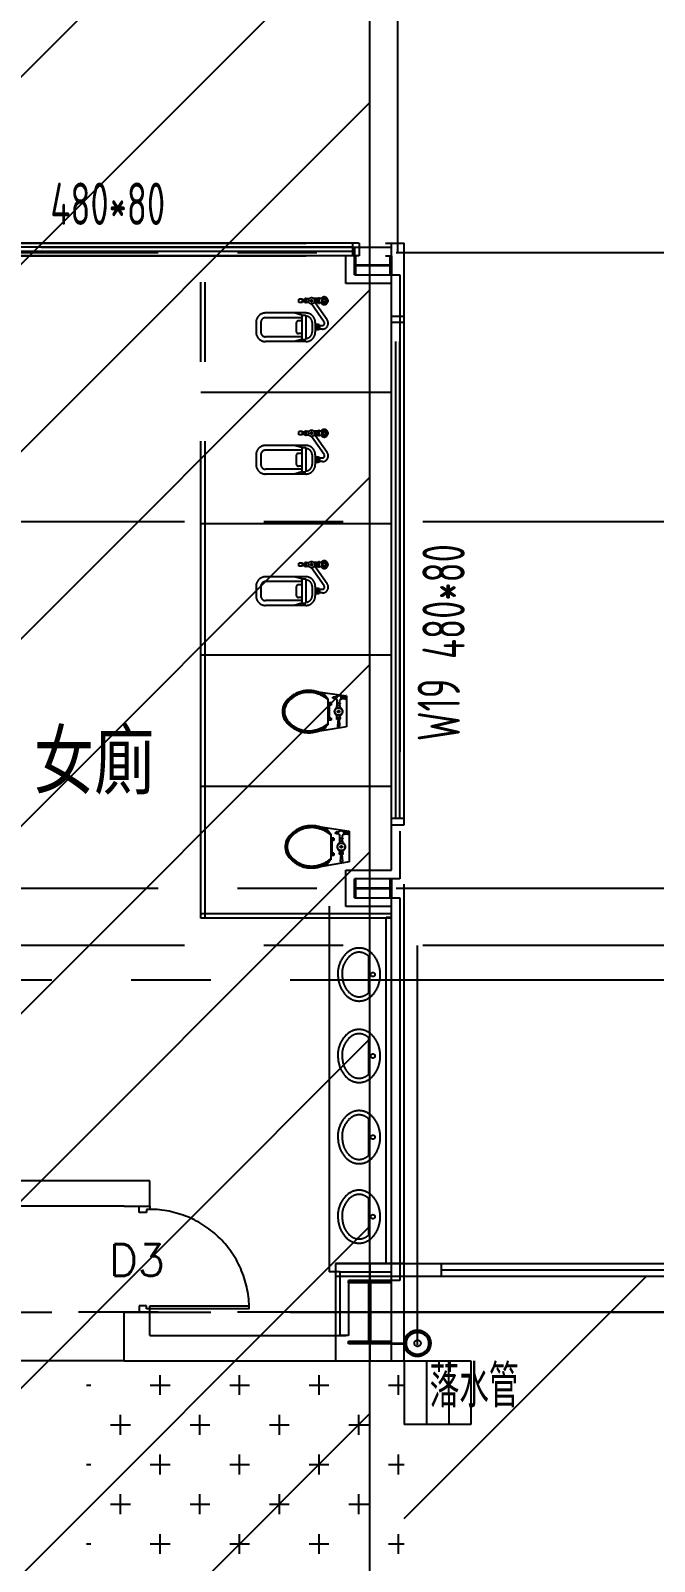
# Model space of a CAD drawing. Extents: x -40736 to 367926, y -65544 to 37405.
# Drawn here: x 346071 to 346660, y -51579 to -50134 of the extents above; entities that cross this region are included whole.
import ezdxf

# ---------------------------------------------------------------- set-up
doc = ezdxf.new("R2010")
doc.units = 0
doc.header["$LTSCALE"] = 600
doc.header["$MEASUREMENT"] = 0
doc.linetypes.add('CENTER2', pattern=[1.125, 0.75, -0.125, 0.125, -0.125])
doc.layers.get('0').update_dxf_attribs({"linetype": 'CONTINUOUS'})
doc.layers.add('底圖', color=253, linetype='CONTINUOUS')
doc.styles.add('AEH', font='SIMPLEX.SHX', dxfattribs={"bigfont": 'AE.SHX'})
doc.styles.add('CHINESET', font='ISOCP.SHX', dxfattribs={"width": 0.7, "bigfont": 'CHINESET.SHX'})

msp = doc.modelspace()

# ---------------------------------------------------------------- hatches: boundary and pattern name
at = {"layer": '底圖'}
h = msp.add_hatch(dxfattribs=at)
h.set_pattern_fill('ANSI31', color=253, scale=1000, style=0)
h.set_pattern_definition([(45, (309308.72, -68899.45), (-88.38835, 88.38835), [])])
h.paths.add_polyline_path([(337466.29017, -53718.31705), (346391.28917, -53718.31705), (346391.28917, -49643.31765), (337466.29017, -49643.31765)])

# ---------------------------------------------------------------- linework, layer by layer
at = {"layer": '底圖', "linetype": 'CENTER2'}
for p, q in [((346417.77426, -50343.33166), (346417.77426, -50048.98847)), ((345881.28957, -50334.33166), (346423.78957, -50334.33166)), ((346381.28957, -50334.33515), (345901.28957, -50334.33174)), ((346375.28948, -50346.33348), (346375.28957, -50334.33511)), ((346381.28957, -50334.33515), (346381.28948, -50346.33352)), ((346411.78957, -51389.33166), (346411.78957, -50334.33166)), ((346423.78957, -51389.33166), (346423.78957, -50334.33166)), ((344391.28957, -50343.33166), (347391.28957, -50343.33166)), ((344391.28957, -50343.33166), (347391.28957, -50343.33166)), ((345405.78957, -50338.33166), (346376.78957, -50338.33166)), ((346368.7378, -50346.33166), (345413.78957, -50346.33166)), ((345881.28957, -50346.33166), (346411.78957, -50346.33166)), ((346381.28948, -50346.33352), (345901.28948, -50346.3301)), ((346375.28951, -50342.33402), (345907.28951, -50342.33069)), ((346375.28954, -50338.33456), (345907.28954, -50338.33123)), ((346231.78957, -50338.33166), (346411.78957, -50338.33166)), ((346231.78957, -50971.35206), (346231.78957, -50343.33166)), ((346235.78957, -50971.35206), (346235.78957, -50343.33166)), ((346368.7378, -50372.36706), (346368.7378, -50346.33166)), ((346376.78957, -50338.33166), (346376.78957, -50364.36706)), ((346376.78957, -50364.36706), (346376.78957, -50346.36706)), ((346376.78957, -50346.36706), (346377.88957, -50346.36706)), ((346376.78957, -50346.38342), (346377.88957, -50347.48342)), ((346376.78957, -50349.91896), (346377.88957, -50351.01896)), ((346377.88957, -50346.36706), (346377.88957, -50355.01706)), ((346410.68957, -50355.01706), (346410.68957, -50346.36706)), ((346410.68957, -50346.36706), (346411.78957, -50346.36706)), ((346410.68957, -50346.69585), (346411.78957, -50347.79585)), ((346410.68957, -50348.46362), (346411.78957, -50349.56362)), ((346411.78957, -50346.36706), (346411.78957, -50364.36706)), ((346376.78957, -50351.68673), (346377.88957, -50352.78673)), ((346376.78957, -50355.22226), (346377.88957, -50356.32226)), ((346376.78957, -50356.99003), (346377.88957, -50358.09003)), ((346376.78957, -50360.52556), (346377.88957, -50361.62556)), ((346376.78957, -50362.29333), (346377.88957, -50363.39333)), ((346376.78957, -50364.36706), (346419.78957, -50364.36706)), ((346377.88957, -50364.36706), (346376.78957, -50364.36706)), ((346377.88957, -50355.01706), (346410.68957, -50355.01706)), ((346410.68957, -50355.71706), (346377.88957, -50355.71706)), ((346377.88957, -50355.71706), (346377.88957, -50364.36706)), ((346380.1199, -50355.01706), (346380.8199, -50355.71706)), ((346381.88767, -50355.01706), (346382.58767, -50355.71706)), ((346385.4232, -50355.01706), (346386.1232, -50355.71706)), ((346387.19097, -50355.01706), (346387.89097, -50355.71706)), ((346390.7265, -50355.01706), (346391.4265, -50355.71706)), ((346392.49427, -50355.01706), (346393.19427, -50355.71706)), ((346396.0298, -50355.01706), (346396.7298, -50355.71706)), ((346397.79757, -50355.01706), (346398.49757, -50355.71706)), ((346401.3331, -50355.01706), (346402.0331, -50355.71706)), ((346403.10087, -50355.01706), (346403.80087, -50355.71706)), ((346406.6364, -50355.01706), (346407.3364, -50355.71706)), ((346408.40417, -50355.01706), (346409.10417, -50355.71706)), ((346410.68957, -50351.99915), (346411.78957, -50353.09915)), ((346410.68957, -50353.76692), (346411.78957, -50354.86692)), ((346410.68957, -50364.36706), (346410.68957, -50355.71706)), ((346410.68957, -50357.30245), (346411.78957, -50358.40245)), ((346410.68957, -50359.07022), (346411.78957, -50360.17022)), ((346410.68957, -50362.60576), (346411.78957, -50363.70576)), ((346411.78957, -50364.36706), (346410.68957, -50364.36706)), ((346419.78957, -50364.36706), (346419.80593, -50934.33166)), ((346411.78957, -50372.36706), (346368.7378, -50372.36706)), ((346411.80593, -50926.33166), (346411.78957, -50372.36706)), ((346324.19942, -50390.295), (346324.19942, -50387.295)), ((346327.69942, -50387.295), (346324.19942, -50387.295)), ((346327.69942, -50390.295), (346324.19942, -50390.295)), ((346327.69942, -50390.295), (346327.69942, -50387.295)), ((346329.69942, -50387.895), (346327.69942, -50387.895)), ((346329.69942, -50389.695), (346327.69942, -50389.695)), ((346329.69942, -50390.545), (346329.69942, -50387.045)), ((346330.49942, -50387.045), (346329.69942, -50387.045)), ((346330.49942, -50390.545), (346329.69942, -50390.545)), ((346330.49942, -50390.795), (346330.49942, -50386.795)), ((346331.29942, -50386.795), (346330.49942, -50386.795)), ((346331.29942, -50390.795), (346330.49942, -50390.795)), ((346331.29942, -50390.795), (346331.29942, -50386.795)), ((346333.86272, -50387.045), (346331.29942, -50387.045)), ((346333.86272, -50390.545), (346331.29942, -50390.545)), ((346348.23923, -50408.89785), (346336.26354, -50391.79479)), ((346342.89942, -50386.795), (346338.53549, -50386.795)), ((346342.89942, -50390.795), (346338.53549, -50390.795)), ((346351.10627, -50406.89034), (346339.83619, -50390.795)), ((346341.29942, -50390.795), (346341.29942, -50386.795)), ((346342.89942, -50391.295), (346342.89942, -50386.295)), ((346343.69942, -50386.295), (346342.89942, -50386.295)), ((346343.69942, -50391.295), (346342.89942, -50391.295)), ((346343.69942, -50391.295), (346343.69942, -50386.295)), ((346347.65911, -50386.795), (346343.69942, -50386.795)), ((346347.65911, -50390.795), (346343.69942, -50390.795)), ((346330.86498, -50400.295), (346292.86498, -50400.295)), ((346327.06498, -50404.795), (346292.86498, -50404.795)), ((346327.06498, -50402.25864), (346319.86498, -50400.295)), ((346327.06498, -50407.795), (346323.86498, -50407.795)), ((346327.06498, -50402.25864), (346327.06498, -50425.33136)), ((346327.06498, -50402.25864), (346330.86498, -50402.25864)), ((346330.86498, -50402.25864), (346330.86498, -50425.33136)), ((346411.78957, -50403.33166), (346423.78957, -50403.33166)), ((346411.78957, -50883.33166), (346411.78957, -50403.33166)), ((346423.78957, -50883.33166), (346423.78957, -50403.33166)), ((346283.86498, -50409.295), (346283.86498, -50418.295)), ((346288.36498, -50409.295), (346288.36498, -50418.295)), ((346321.86498, -50409.795), (346321.86498, -50417.795)), ((346327.06498, -50419.795), (346323.86498, -50419.795)), ((346336.86498, -50409.295), (346336.86498, -50418.295)), ((346339.86498, -50409.295), (346339.86498, -50418.295)), ((346340.86498, -50411.545), (346339.86498, -50411.545)), ((346340.86498, -50416.045), (346339.86498, -50416.045)), ((346340.86498, -50411.295), (346340.86498, -50416.295)), ((346342.86498, -50411.295), (346340.86498, -50411.295)), ((346342.86498, -50416.295), (346340.86498, -50416.295)), ((346342.86498, -50411.295), (346342.86498, -50416.295)), ((346343.86498, -50411.545), (346342.86498, -50411.545)), ((346343.86498, -50416.045), (346342.86498, -50416.045)), ((346343.86498, -50411.545), (346343.86498, -50416.045)), ((346343.86498, -50412.045), (346346.60092, -50412.045)), ((346346.60092, -50415.545), (346343.86498, -50415.545)), ((346423.78957, -50409.33166), (346411.78957, -50409.33166)), ((346415.78957, -50877.33166), (346415.78957, -50409.33166)), ((346419.78957, -50877.33166), (346419.78957, -50409.33166)), ((346327.06498, -50422.795), (346292.86498, -50422.795)), ((346330.86498, -50427.295), (346292.86498, -50427.295)), ((346327.06498, -50425.33136), (346319.86498, -50427.295)), ((346327.06498, -50425.33136), (346330.86498, -50425.33136)), ((346411.78957, -50475.35206), (346231.78957, -50475.35206)), ((346324.19942, -50515.3154), (346324.19942, -50512.3154)), ((346327.69942, -50512.3154), (346324.19942, -50512.3154)), ((346327.69942, -50515.3154), (346324.19942, -50515.3154)), ((346327.69942, -50515.3154), (346327.69942, -50512.3154)), ((346329.69942, -50512.9154), (346327.69942, -50512.9154)), ((346329.69942, -50514.7154), (346327.69942, -50514.7154)), ((346329.69942, -50515.5654), (346329.69942, -50512.0654)), ((346330.49942, -50512.0654), (346329.69942, -50512.0654)), ((346330.49942, -50515.5654), (346329.69942, -50515.5654)), ((346330.49942, -50515.8154), (346330.49942, -50511.8154)), ((346331.29942, -50511.8154), (346330.49942, -50511.8154)), ((346331.29942, -50515.8154), (346330.49942, -50515.8154)), ((346331.29942, -50515.8154), (346331.29942, -50511.8154)), ((346333.86272, -50512.0654), (346331.29942, -50512.0654)), ((346333.86272, -50515.5654), (346331.29942, -50515.5654)), ((346348.23923, -50533.91825), (346336.26354, -50516.81518)), ((346342.89942, -50511.8154), (346338.53549, -50511.8154)), ((346342.89942, -50515.8154), (346338.53549, -50515.8154)), ((346351.10627, -50531.91074), (346339.83619, -50515.8154)), ((346341.29942, -50515.8154), (346341.29942, -50511.8154)), ((346342.89942, -50516.3154), (346342.89942, -50511.3154)), ((346343.69942, -50511.3154), (346342.89942, -50511.3154)), ((346343.69942, -50516.3154), (346342.89942, -50516.3154)), ((346343.69942, -50516.3154), (346343.69942, -50511.3154)), ((346347.65911, -50511.8154), (346343.69942, -50511.8154)), ((346347.65911, -50515.8154), (346343.69942, -50515.8154)), ((346283.86498, -50534.3154), (346283.86498, -50543.3154)), ((346288.36498, -50534.3154), (346288.36498, -50543.3154)), ((346330.86498, -50525.3154), (346292.86498, -50525.3154)), ((346327.06498, -50529.8154), (346292.86498, -50529.8154)), ((346327.06498, -50527.27903), (346319.86498, -50525.3154)), ((346321.86498, -50534.8154), (346321.86498, -50542.8154)), ((346327.06498, -50532.8154), (346323.86498, -50532.8154)), ((346327.06498, -50527.27903), (346327.06498, -50550.35176)), ((346327.06498, -50527.27903), (346330.86498, -50527.27903)), ((346330.86498, -50527.27903), (346330.86498, -50550.35176)), ((346336.86498, -50534.3154), (346336.86498, -50543.3154)), ((346339.86498, -50534.3154), (346339.86498, -50543.3154)), ((346340.86498, -50536.5654), (346339.86498, -50536.5654)), ((346340.86498, -50536.3154), (346340.86498, -50541.3154)), ((346342.86498, -50536.3154), (346340.86498, -50536.3154)), ((346342.86498, -50536.3154), (346342.86498, -50541.3154)), ((346343.86498, -50536.5654), (346342.86498, -50536.5654)), ((346343.86498, -50536.5654), (346343.86498, -50541.0654)), ((346343.86498, -50537.0654), (346346.60092, -50537.0654)), ((346327.06498, -50547.8154), (346292.86498, -50547.8154)), ((346330.86498, -50552.3154), (346292.86498, -50552.3154)), ((346327.06498, -50550.35176), (346319.86498, -50552.3154)), ((346327.06498, -50544.8154), (346323.86498, -50544.8154)), ((346327.06498, -50550.35176), (346330.86498, -50550.35176)), ((346340.86498, -50541.0654), (346339.86498, -50541.0654)), ((346342.86498, -50541.3154), (346340.86498, -50541.3154)), ((346343.86498, -50541.0654), (346342.86498, -50541.0654)), ((346346.60092, -50540.5654), (346343.86498, -50540.5654)), ((360391.28956, -50597.33166), (332391.28957, -50597.33166)), ((346411.78957, -50599.35206), (346231.78957, -50599.35206)), ((346324.19942, -50639.3154), (346324.19942, -50636.3154)), ((346327.69942, -50636.3154), (346324.19942, -50636.3154)), ((346327.69942, -50639.3154), (346327.69942, -50636.3154)), ((346329.69942, -50636.9154), (346327.69942, -50636.9154)), ((346329.69942, -50638.7154), (346327.69942, -50638.7154)), ((346329.69942, -50639.5654), (346329.69942, -50636.0654)), ((346330.49942, -50636.0654), (346329.69942, -50636.0654)), ((346330.49942, -50639.8154), (346330.49942, -50635.8154)), ((346331.29942, -50635.8154), (346330.49942, -50635.8154)), ((346331.29942, -50639.8154), (346331.29942, -50635.8154)), ((346333.86272, -50636.0654), (346331.29942, -50636.0654)), ((346342.89942, -50635.8154), (346338.53549, -50635.8154)), ((346341.29942, -50639.8154), (346341.29942, -50635.8154)), ((346342.89942, -50640.3154), (346342.89942, -50635.3154)), ((346343.69942, -50635.3154), (346342.89942, -50635.3154)), ((346343.69942, -50640.3154), (346343.69942, -50635.3154)), ((346347.65911, -50635.8154), (346343.69942, -50635.8154)), ((346330.86498, -50649.3154), (346292.86498, -50649.3154)), ((346327.06498, -50651.27903), (346319.86498, -50649.3154)), ((346327.69942, -50639.3154), (346324.19942, -50639.3154)), ((346327.06498, -50651.27903), (346327.06498, -50674.35176)), ((346327.06498, -50651.27903), (346330.86498, -50651.27903)), ((346330.49942, -50639.5654), (346329.69942, -50639.5654)), ((346331.29942, -50639.8154), (346330.49942, -50639.8154)), ((346330.86498, -50651.27903), (346330.86498, -50674.35176)), ((346333.86272, -50639.5654), (346331.29942, -50639.5654)), ((346348.23923, -50657.91825), (346336.26354, -50640.81518)), ((346342.89942, -50639.8154), (346338.53549, -50639.8154)), ((346351.10627, -50655.91074), (346339.83619, -50639.8154)), ((346343.69942, -50640.3154), (346342.89942, -50640.3154)), ((346347.65911, -50639.8154), (346343.69942, -50639.8154)), ((346283.86498, -50658.3154), (346283.86498, -50667.3154)), ((346288.36498, -50658.3154), (346288.36498, -50667.3154)), ((346327.06498, -50653.8154), (346292.86498, -50653.8154)), ((346321.86498, -50658.8154), (346321.86498, -50666.8154)), ((346327.06498, -50656.8154), (346323.86498, -50656.8154)), ((346336.86498, -50658.3154), (346336.86498, -50667.3154)), ((346339.86498, -50658.3154), (346339.86498, -50667.3154)), ((346340.86498, -50660.5654), (346339.86498, -50660.5654)), ((346340.86498, -50665.0654), (346339.86498, -50665.0654)), ((346340.86498, -50660.3154), (346340.86498, -50665.3154)), ((346342.86498, -50660.3154), (346340.86498, -50660.3154)), ((346342.86498, -50665.3154), (346340.86498, -50665.3154)), ((346342.86498, -50660.3154), (346342.86498, -50665.3154)), ((346343.86498, -50660.5654), (346342.86498, -50660.5654)), ((346343.86498, -50665.0654), (346342.86498, -50665.0654)), ((346343.86498, -50660.5654), (346343.86498, -50665.0654)), ((346343.86498, -50661.0654), (346346.60092, -50661.0654)), ((346346.60092, -50664.5654), (346343.86498, -50664.5654)), ((346327.06498, -50671.8154), (346292.86498, -50671.8154)), ((346330.86498, -50676.3154), (346292.86498, -50676.3154)), ((346327.06498, -50674.35176), (346319.86498, -50676.3154)), ((346327.06498, -50668.8154), (346323.86498, -50668.8154)), ((346327.06498, -50674.35176), (346330.86498, -50674.35176)), ((346411.78957, -50723.35206), (346231.78957, -50723.35206)), ((346340.49328, -50757.44288), (346369.29631, -50761.76078)), ((346349.82582, -50761.55693), (346349.82582, -50762.64875)), ((346351.82582, -50764.10783), (346351.82582, -50788.91373)), ((346354.82582, -50768.41078), (346351.82582, -50768.41078)), ((346352.82582, -50768.41078), (346352.82582, -50784.61078)), ((346354.82582, -50768.41078), (346354.82582, -50770.41078)), ((346356.29631, -50764.01078), (346356.29631, -50763.01078)), ((346357.04631, -50763.01078), (346356.29631, -50763.01078)), ((346357.04631, -50764.01078), (346356.29631, -50764.01078)), ((346357.04631, -50764.26078), (346357.04631, -50762.76078)), ((346359.04631, -50762.76078), (346357.04631, -50762.76078)), ((346359.04631, -50764.26078), (346357.04631, -50764.26078)), ((346358.04631, -50764.26078), (346358.04631, -50762.76078)), ((346359.04631, -50764.51078), (346359.04631, -50762.51078)), ((346359.29631, -50762.51078), (346359.04631, -50762.51078)), ((346359.29631, -50764.51078), (346359.04631, -50764.51078)), ((346359.29631, -50764.51078), (346359.29631, -50762.51078)), ((346363.29631, -50768.51078), (346360.29631, -50768.51078)), ((346360.29631, -50768.51078), (346360.29631, -50769.01078)), ((346363.29631, -50769.01078), (346360.29631, -50769.01078)), ((346360.54631, -50768.51078), (346360.54631, -50765.62117)), ((346360.54631, -50771.01078), (346360.54631, -50769.01078)), ((346363.04631, -50768.51078), (346363.04631, -50765.62117)), ((346363.04631, -50771.01078), (346363.04631, -50769.01078)), ((346363.29631, -50768.51078), (346363.29631, -50769.01078)), ((346364.29631, -50764.76078), (346364.29631, -50762.26078)), ((346364.79631, -50762.26078), (346364.29631, -50762.26078)), ((346364.79631, -50764.76078), (346364.29631, -50764.76078)), ((346364.79631, -50764.76078), (346364.79631, -50762.26078)), ((346367.29631, -50762.51078), (346364.79631, -50762.51078)), ((346367.29631, -50764.51078), (346364.79631, -50764.51078)), ((346367.29631, -50762.51078), (346368.79631, -50761.76078)), ((346367.29631, -50764.51078), (346367.29631, -50762.51078)), ((346368.79631, -50765.26078), (346367.29631, -50764.51078)), ((346369.29631, -50761.76078), (346368.79631, -50761.76078)), ((346368.79631, -50765.26078), (346368.79631, -50761.76078)), ((346369.29631, -50765.26078), (346368.79631, -50765.26078)), ((346369.29631, -50761.76078), (346369.29631, -50790.76852)), ((346354.82582, -50770.41078), (346352.82582, -50770.41078)), ((346354.82582, -50782.61078), (346352.82582, -50782.61078)), ((346354.82582, -50782.61078), (346354.82582, -50784.61078)), ((346363.54631, -50782.01078), (346360.04631, -50782.01078)), ((346360.04631, -50783.01078), (346360.04631, -50782.01078)), ((346363.54631, -50783.01078), (346360.04631, -50783.01078)), ((346363.29631, -50771.01078), (346360.29631, -50771.01078)), ((346360.29631, -50773.3485), (346360.29631, -50771.01078)), ((346360.29631, -50782.01078), (346360.29631, -50779.67306)), ((346360.29631, -50784.01078), (346360.29631, -50783.01078)), ((346363.29631, -50773.3485), (346363.29631, -50771.01078)), ((346363.29631, -50782.01078), (346363.29631, -50779.67306)), ((346363.29631, -50784.01078), (346363.29631, -50783.01078)), ((346363.54631, -50783.01078), (346363.54631, -50782.01078)), ((346369.29631, -50790.76852), (346340.27556, -50795.63532)), ((346349.82582, -50790.37282), (346349.82582, -50791.46463)), ((346354.82582, -50784.61078), (346351.82582, -50784.61078)), ((346363.29631, -50784.01078), (346360.29631, -50784.01078)), ((346361.29631, -50784.01078), (346360.79631, -50790.01078)), ((346362.29631, -50784.01078), (346362.79631, -50790.01078)), ((346411.78957, -50847.35206), (346231.78957, -50847.35206)), ((346423.78957, -50877.33166), (346411.78957, -50877.33166)), ((346411.78957, -50883.33166), (346423.78957, -50883.33166)), ((346343.09633, -50885.11052), (346371.89935, -50889.42842)), ((346352.42886, -50889.22456), (346352.42886, -50890.31638)), ((346354.42886, -50891.77547), (346354.42886, -50916.58136)), ((346357.42886, -50896.07842), (346354.42886, -50896.07842)), ((346355.42886, -50896.07842), (346355.42886, -50912.27842)), ((346357.42886, -50898.07842), (346355.42886, -50898.07842)), ((346357.42886, -50896.07842), (346357.42886, -50898.07842)), ((346358.89935, -50891.67842), (346358.89935, -50890.67842)), ((346359.64935, -50890.67842), (346358.89935, -50890.67842)), ((346359.64935, -50891.67842), (346358.89935, -50891.67842)), ((346359.64935, -50891.92842), (346359.64935, -50890.42842)), ((346361.64935, -50890.42842), (346359.64935, -50890.42842)), ((346361.64935, -50891.92842), (346359.64935, -50891.92842)), ((346360.64935, -50891.92842), (346360.64935, -50890.42842)), ((346361.64935, -50892.17842), (346361.64935, -50890.17842)), ((346361.89935, -50890.17842), (346361.64935, -50890.17842)), ((346361.89935, -50892.17842), (346361.64935, -50892.17842)), ((346361.89935, -50892.17842), (346361.89935, -50890.17842)), ((346365.89935, -50896.17842), (346362.89935, -50896.17842)), ((346362.89935, -50896.17842), (346362.89935, -50896.67842)), ((346365.89935, -50896.67842), (346362.89935, -50896.67842)), ((346365.89935, -50898.67842), (346362.89935, -50898.67842)), ((346362.89935, -50901.01614), (346362.89935, -50898.67842)), ((346363.14935, -50896.17842), (346363.14935, -50893.2888)), ((346363.14935, -50898.67842), (346363.14935, -50896.67842)), ((346365.64935, -50896.17842), (346365.64935, -50893.2888)), ((346365.64935, -50898.67842), (346365.64935, -50896.67842)), ((346365.89935, -50896.17842), (346365.89935, -50896.67842)), ((346365.89935, -50901.01614), (346365.89935, -50898.67842)), ((346366.89935, -50892.42842), (346366.89935, -50889.92842)), ((346367.39935, -50889.92842), (346366.89935, -50889.92842)), ((346367.39935, -50892.42842), (346366.89935, -50892.42842)), ((346367.39935, -50892.42842), (346367.39935, -50889.92842)), ((346369.89935, -50890.17842), (346367.39935, -50890.17842)), ((346369.89935, -50892.17842), (346367.39935, -50892.17842)), ((346369.89935, -50890.17842), (346371.39935, -50889.42842)), ((346369.89935, -50892.17842), (346369.89935, -50890.17842)), ((346371.39935, -50892.92842), (346369.89935, -50892.17842)), ((346371.89935, -50889.42842), (346371.39935, -50889.42842)), ((346371.39935, -50892.92842), (346371.39935, -50889.42842)), ((346371.89935, -50892.92842), (346371.39935, -50892.92842)), ((346371.89935, -50889.42842), (346371.89935, -50918.43615)), ((346357.42886, -50912.27842), (346354.42886, -50912.27842)), ((346357.42886, -50910.27842), (346355.42886, -50910.27842)), ((346357.42886, -50910.27842), (346357.42886, -50912.27842)), ((346366.14935, -50909.67842), (346362.64935, -50909.67842)), ((346362.64935, -50910.67842), (346362.64935, -50909.67842)), ((346366.14935, -50910.67842), (346362.64935, -50910.67842)), ((346362.89935, -50909.67842), (346362.89935, -50907.34069)), ((346362.89935, -50911.67842), (346362.89935, -50910.67842)), ((346365.89935, -50911.67842), (346362.89935, -50911.67842)), ((346363.89935, -50911.67842), (346363.39935, -50917.67842)), ((346364.89935, -50911.67842), (346365.39935, -50917.67842)), ((346365.89935, -50909.67842), (346365.89935, -50907.34069)), ((346365.89935, -50911.67842), (346365.89935, -50910.67842)), ((346366.14935, -50910.67842), (346366.14935, -50909.67842)), ((346371.89935, -50918.43615), (346342.8786, -50923.30295)), ((346352.42886, -50918.04045), (346352.42886, -50919.13227)), ((346368.79684, -50960.33166), (346368.78229, -50926.33166)), ((346368.78229, -50926.33166), (346411.80593, -50926.33166)), ((346419.80593, -50934.33166), (346376.78957, -50934.33166)), ((346376.78957, -50934.33166), (346376.78957, -50952.33166)), ((346376.78957, -50952.33166), (346376.78957, -50934.33166)), ((346376.78957, -50934.33166), (346377.88957, -50934.33166)), ((346376.78957, -50934.34803), (346377.88957, -50935.44803)), ((346376.78957, -50937.88356), (346377.88957, -50938.98356)), ((346376.78957, -50939.65133), (346377.88957, -50940.75133)), ((346377.88957, -50934.33166), (346377.88957, -50942.98166)), ((346410.68957, -50942.98166), (346410.68957, -50934.33166)), ((346410.68957, -50934.33166), (346411.78957, -50934.33166)), ((346410.68957, -50934.66046), (346411.78957, -50935.76046)), ((346410.68957, -50936.42822), (346411.78957, -50937.52822)), ((346410.68957, -50939.96376), (346411.78957, -50941.06376)), ((346410.68957, -50941.73152), (346411.78957, -50942.83152)), ((346411.78957, -50934.33166), (346411.78957, -50952.33166)), ((344391.28957, -50943.33166), (347391.28957, -50943.33166)), ((346376.78957, -50943.18686), (346377.88957, -50944.28686)), ((346376.78957, -50944.95463), (346377.88957, -50946.05463)), ((346376.78957, -50948.49016), (346377.88957, -50949.59016)), ((346376.78957, -50950.25793), (346377.88957, -50951.35793)), ((346376.78957, -50952.33166), (346419.78957, -50952.33166)), ((346377.88957, -50952.33166), (346376.78957, -50952.33166)), ((346377.88957, -50942.98166), (346410.68957, -50942.98166)), ((346410.68957, -50943.68166), (346377.88957, -50943.68166)), ((346377.88957, -50943.68166), (346377.88957, -50952.33166)), ((346380.1199, -50942.98166), (346380.8199, -50943.68166)), ((346381.88767, -50942.98166), (346382.58767, -50943.68166)), ((346385.4232, -50942.98166), (346386.1232, -50943.68166)), ((346387.19097, -50942.98166), (346387.89097, -50943.68166)), ((346390.7265, -50942.98166), (346391.4265, -50943.68166)), ((346392.49427, -50942.98166), (346393.19427, -50943.68166)), ((346396.0298, -50942.98166), (346396.7298, -50943.68166)), ((346397.79757, -50942.98166), (346398.49757, -50943.68166)), ((346401.3331, -50942.98166), (346402.0331, -50943.68166)), ((346403.10087, -50942.98166), (346403.80087, -50943.68166)), ((346406.6364, -50942.98166), (346407.3364, -50943.68166)), ((346408.40417, -50942.98166), (346409.10417, -50943.68166)), ((346410.68957, -50952.33166), (346410.68957, -50943.68166)), ((346410.68957, -50945.26706), (346411.78957, -50946.36706)), ((346410.68957, -50947.03482), (346411.78957, -50948.13482)), ((346410.68957, -50950.57036), (346411.78957, -50951.67036)), ((346411.78957, -50952.33166), (346410.68957, -50952.33166)), ((346419.78957, -50952.33166), (346419.78957, -51026.63166)), ((346411.78957, -50967.35206), (346231.78957, -50967.35206)), ((346411.78957, -50971.35206), (346231.78957, -50971.35206)), ((346353.08957, -50960.13166), (346353.08957, -51305.33166)), ((346411.78957, -50960.33166), (346368.79684, -50960.33166)), ((346406.78957, -51297.33166), (346406.78957, -50970.49191)), ((346406.78957, -50970.49191), (346411.78957, -50970.49191)), ((346411.78957, -51018.63166), (346411.78957, -50960.33166)), ((360391.28956, -50997.33166), (332391.28957, -50997.33166)), ((346436.38718, -51374.04847), (346436.38718, -50997.33166)), ((346390.1846, -51007.38982, 0.01), (346390.1846, -51041.9853, 0.01)), ((346411.78957, -51095.03166), (346411.78957, -51018.63166)), ((346411.78957, -51018.63166), (346411.78957, -51018.63166)), ((346419.78957, -51026.63166), (346419.78957, -51026.63166)), ((346419.78957, -51026.63166), (346419.78957, -51087.03166)), ((333491.07, -51029.83166), (361191.28956, -51029.83166)), ((346390.1846, -51084.28634, 0.01), (346390.1846, -51118.88183, 0.01)), ((346419.78957, -51087.03166), (346419.78957, -51087.03166)), ((346419.78957, -51087.03166), (346419.78957, -51313.33166)), ((346411.78957, -51305.33166), (346411.78957, -51095.03166)), ((346411.78957, -51095.03166), (346411.78957, -51095.03166)), ((346390.1846, -51160.87312, 0.01), (346390.1846, -51195.4686, 0.01)), ((346183.44371, -51219.35206), (345667.44371, -51219.35206)), ((346183.44371, -51243.35206), (346183.44371, -51219.35206)), ((346159.44371, -51243.35206), (345903.28957, -51243.35206)), ((346159.44371, -51243.35206), (346183.44371, -51243.35206)), ((346173.44371, -51249.35206), (346173.44371, -51243.35206)), ((346173.44371, -51243.35206), (346183.44371, -51243.35206)), ((346183.44371, -51243.35206), (346183.44371, -51246.35206)), ((346390.1846, -51235.95521, 0.01), (346390.1846, -51270.5507, 0.01)), ((346180.44371, -51249.35206), (346173.44371, -51249.35206)), ((346183.44371, -51246.35206), (346180.44371, -51246.35206)), ((346180.44371, -51246.35206), (346180.44371, -51249.35206)), ((346358.78957, -51297.33166), (346423.78957, -51297.33166)), ((346358.78957, -51297.33166), (346391.28957, -51297.33166)), ((346423.78957, -51297.33166), (346358.78957, -51297.33166)), ((346358.78957, -51297.33166), (346358.78957, -51389.33166)), ((346391.28957, -51297.33166), (346391.28957, -51389.33166)), ((346406.78957, -51297.33166), (346411.78957, -51297.33166)), ((346423.78957, -51297.33166), (346458.78957, -51297.33166)), ((346423.78957, -51389.33166), (346423.78957, -51297.33166)), ((346458.78957, -51297.33166), (346458.78957, -51309.33166)), ((346458.78957, -51297.33166), (347358.78957, -51297.33166)), ((346458.78957, -51303.33166), (347358.78957, -51303.33166)), ((346363.28957, -51305.33166), (346353.08957, -51305.33166)), ((346358.78957, -51309.33166), (346458.78957, -51309.33166)), ((346358.78957, -51309.33166), (346391.28957, -51309.33166)), ((346363.28957, -51365.33166), (346363.28957, -51305.33166)), ((346363.28957, -51305.33166), (346411.78957, -51305.33166)), ((346419.78957, -51313.33166), (346371.28957, -51313.33166)), ((346371.28957, -51313.33166), (346371.28957, -51365.33166)), ((346371.28957, -51314.11971), (346372.07761, -51313.33166)), ((346371.28957, -51315.00359), (346372.9615, -51313.33166)), ((346371.28957, -51313.33166), (346411.28957, -51313.33166)), ((346371.28957, -51315.83166), (346371.28957, -51313.33166)), ((346390.48957, -51315.83166), (346371.28957, -51315.83166)), ((346372.22926, -51315.83166), (346374.72926, -51313.33166)), ((346373.11315, -51315.83166), (346375.61315, -51313.33166)), ((346374.88091, -51315.83166), (346377.38091, -51313.33166)), ((346375.7648, -51315.83166), (346378.2648, -51313.33166)), ((346377.53256, -51315.83166), (346380.03256, -51313.33166)), ((346378.41645, -51315.83166), (346380.91645, -51313.33166)), ((346380.18421, -51315.83166), (346382.68421, -51313.33166)), ((346381.0681, -51315.83166), (346383.5681, -51313.33166)), ((346382.83587, -51315.83166), (346385.33587, -51313.33166)), ((346383.71975, -51315.83166), (346386.21975, -51313.33166)), ((346385.48752, -51315.83166), (346387.98752, -51313.33166)), ((346386.3714, -51315.83166), (346388.8714, -51313.33166)), ((346388.13917, -51315.83166), (346390.63917, -51313.33166)), ((346389.02305, -51315.83166), (346391.52305, -51313.33166)), ((346390.48957, -51316.13291), (346393.29082, -51313.33166)), ((346390.48957, -51317.0168), (346394.1747, -51313.33166)), ((346390.48957, -51370.83166), (346390.48957, -51315.83166)), ((346390.48957, -51318.78456), (346392.08957, -51317.18456)), ((346390.48957, -51319.66845), (346392.08957, -51318.06845)), ((346391.28957, -51309.33166), (346423.78957, -51309.33166)), ((346411.28957, -51315.83166), (346392.08957, -51315.83166)), ((346392.08957, -51315.83166), (346392.08957, -51370.83166)), ((346393.44247, -51315.83166), (346395.94247, -51313.33166)), ((346394.32635, -51315.83166), (346396.82635, -51313.33166)), ((346396.09412, -51315.83166), (346398.59412, -51313.33166)), ((346396.978, -51315.83166), (346399.478, -51313.33166)), ((346398.74577, -51315.83166), (346401.24577, -51313.33166)), ((346399.62965, -51315.83166), (346402.12965, -51313.33166)), ((346401.39742, -51315.83166), (346403.89742, -51313.33166)), ((346402.2813, -51315.83166), (346404.7813, -51313.33166)), ((346404.04907, -51315.83166), (346406.54907, -51313.33166)), ((346404.93295, -51315.83166), (346407.43295, -51313.33166)), ((346406.70072, -51315.83166), (346409.20072, -51313.33166)), ((346407.5846, -51315.83166), (346410.0846, -51313.33166)), ((346409.35237, -51315.83166), (346411.28957, -51313.89447)), ((346410.23625, -51315.83166), (346411.28957, -51314.77835)), ((346411.28957, -51313.33166), (346411.28957, -51315.83166)), ((346411.78957, -51309.33166), (347458.78957, -51309.33166)), ((346423.78957, -51538.164), (346652.6219, -51309.33166)), ((346458.78957, -51309.33166), (347358.78957, -51309.33166)), ((346390.48957, -51321.43621), (346392.08957, -51319.83621)), ((346390.48957, -51322.3201), (346392.08957, -51320.7201)), ((346390.48957, -51324.08787), (346392.08957, -51322.48787)), ((346390.48957, -51324.97175), (346392.08957, -51323.37175)), ((346390.48957, -51326.73952), (346392.08957, -51325.13952)), ((346390.48957, -51327.6234), (346392.08957, -51326.0234)), ((346390.48957, -51329.39117), (346392.08957, -51327.79117)), ((346390.48957, -51330.27505), (346392.08957, -51328.67505)), ((346390.48957, -51332.04282), (346392.08957, -51330.44282)), ((346390.48957, -51332.9267), (346392.08957, -51331.3267)), ((333491.07, -51343.33166), (361991.28956, -51343.33166)), ((347391.28957, -51343.33166), (344391.28957, -51343.33166)), ((346159.44371, -51389.33166), (346159.44371, -51343.35206)), ((346159.44371, -51343.35206), (346183.44371, -51343.35206)), ((346180.44371, -51337.35206), (346173.44371, -51337.35206)), ((346173.44371, -51337.35206), (346173.44371, -51343.35206)), ((346173.44371, -51343.35206), (346183.44371, -51343.35206)), ((346180.44371, -51340.35206), (346180.44371, -51337.35206)), ((346183.44371, -51340.35206), (346180.44371, -51340.35206)), ((346183.44371, -51340.35206), (346183.44371, -51337.35206)), ((346183.44371, -51337.35206), (346277.44371, -51337.35206)), ((346277.44371, -51340.35206), (346183.44371, -51340.35206)), ((346183.44371, -51343.35206), (346183.44371, -51340.35206)), ((346183.44371, -51365.33166), (346183.44371, -51343.35206)), ((346358.78957, -51343.33166), (346423.78957, -51343.33166)), ((346390.48957, -51334.69447), (346392.08957, -51333.09447)), ((346390.48957, -51335.57835), (346392.08957, -51333.97835)), ((346390.48957, -51337.34612), (346392.08957, -51335.74612)), ((346390.48957, -51338.23), (346392.08957, -51336.63)), ((346390.48957, -51339.99777), (346392.08957, -51338.39777)), ((346390.48957, -51340.88165), (346392.08957, -51339.28165)), ((346390.48957, -51342.64942), (346392.08957, -51341.04942)), ((346390.48957, -51343.5333), (346392.08957, -51341.9333)), ((346390.48957, -51345.30107), (346392.08957, -51343.70107)), ((346390.48957, -51346.18495), (346392.08957, -51344.58495)), ((346390.48957, -51347.95272), (346392.08957, -51346.35272)), ((346390.48957, -51348.8366), (346392.08957, -51347.2366)), ((346390.48957, -51350.60437), (346392.08957, -51349.00437)), ((346390.48957, -51351.48825), (346392.08957, -51349.88825)), ((346390.48957, -51353.25602), (346392.08957, -51351.65602)), ((346390.48957, -51354.1399), (346392.08957, -51352.5399)), ((346390.48957, -51355.90767), (346392.08957, -51354.30767)), ((346390.48957, -51356.79155), (346392.08957, -51355.19155)), ((346390.48957, -51358.55932), (346392.08957, -51356.95932)), ((346390.48957, -51359.4432), (346392.08957, -51357.8432)), ((346390.48957, -51361.21097), (346392.08957, -51359.61097)), ((346390.48957, -51362.09485), (346392.08957, -51360.49485)), ((346183.44371, -51365.33166), (346368.78957, -51365.33166)), ((346371.28957, -51365.33166), (346363.28957, -51365.33166)), ((346371.28957, -51372.45602), (346372.91392, -51370.83166)), ((346371.28957, -51373.33166), (346371.28957, -51370.83166)), ((346371.28957, -51370.83166), (346390.48957, -51370.83166)), ((346411.28957, -51373.33166), (346371.28957, -51373.33166)), ((346371.29781, -51373.33166), (346373.79781, -51370.83166)), ((346373.06557, -51373.33166), (346375.56557, -51370.83166)), ((346373.94946, -51373.33166), (346376.44946, -51370.83166)), ((346375.71722, -51373.33166), (346378.21722, -51370.83166)), ((346376.60111, -51373.33166), (346379.10111, -51370.83166)), ((346378.36887, -51373.33166), (346380.86887, -51370.83166)), ((346379.25276, -51373.33166), (346381.75276, -51370.83166)), ((346381.02052, -51373.33166), (346383.52052, -51370.83166)), ((346381.90441, -51373.33166), (346384.40441, -51370.83166)), ((346383.67217, -51373.33166), (346386.17217, -51370.83166)), ((346384.55606, -51373.33166), (346387.05606, -51370.83166)), ((346386.32383, -51373.33166), (346388.82383, -51370.83166)), ((346387.20771, -51373.33166), (346389.70771, -51370.83166)), ((346388.97548, -51373.33166), (346392.08957, -51370.21757)), ((346389.85936, -51373.33166), (346392.35936, -51370.83166)), ((346390.48957, -51363.86262), (346392.08957, -51362.26262)), ((346390.48957, -51364.74651), (346392.08957, -51363.14651)), ((346390.48957, -51366.51427), (346392.08957, -51364.91427)), ((346390.48957, -51367.39816), (346392.08957, -51365.79816)), ((346390.48957, -51369.16592), (346392.08957, -51367.56592)), ((346390.48957, -51370.04981), (346392.08957, -51368.44981)), ((346391.62713, -51373.33166), (346394.12713, -51370.83166)), ((346392.08957, -51370.83166), (346411.28957, -51370.83166)), ((346392.51101, -51373.33166), (346395.01101, -51370.83166)), ((346394.27878, -51373.33166), (346396.77878, -51370.83166)), ((346395.16266, -51373.33166), (346397.66266, -51370.83166)), ((346396.93043, -51373.33166), (346399.43043, -51370.83166)), ((346397.81431, -51373.33166), (346400.31431, -51370.83166)), ((346399.58208, -51373.33166), (346402.08208, -51370.83166)), ((346400.46596, -51373.33166), (346402.96596, -51370.83166)), ((346402.23373, -51373.33166), (346404.73373, -51370.83166)), ((346403.11761, -51373.33166), (346405.61761, -51370.83166)), ((346404.88538, -51373.33166), (346407.38538, -51370.83166)), ((346405.76926, -51373.33166), (346408.26926, -51370.83166)), ((346407.53703, -51373.33166), (346410.03703, -51370.83166)), ((346408.42091, -51373.33166), (346410.92091, -51370.83166)), ((346410.18868, -51373.33166), (346411.28957, -51372.23078)), ((346411.07256, -51372.76886), (346423.57256, -51372.76886)), ((346411.07256, -51373.33166), (346411.28957, -51373.11466)), ((346411.07256, -51373.36886), (346423.57256, -51373.36886)), ((346411.28957, -51370.83166), (346411.28957, -51373.33166)), ((346159.44371, -51389.33166), (345691.44371, -51389.33166)), ((346159.44371, -51389.33166), (346423.78957, -51389.33166)), ((346358.78957, -51389.33166), (346423.78957, -51389.33166)), ((346423.78957, -51389.44462), (346486.78957, -51389.43304)), ((346423.78957, -51389.44462), (346423.80059, -51449.44461)), ((346444.78957, -51389.44076), (346444.80059, -51449.44076)), ((346465.78957, -51389.4369), (346465.80059, -51449.4369)), ((346486.78957, -51389.43304), (346486.80059, -51449.43304)), ((346193.39298, -51421.50212), (346193.39298, -51402.75212)), ((346268.39298, -51421.50212), (346268.39298, -51402.75212)), ((346343.39298, -51421.50212), (346343.39298, -51402.75212)), ((346418.39298, -51421.50212), (346418.39298, -51402.75212)), ((346123.78957, -51412.12712), (346127.76798, -51412.12712)), ((346184.01798, -51412.12712), (346202.76798, -51412.12712)), ((346259.01798, -51412.12712), (346277.76798, -51412.12712)), ((346334.01798, -51412.12712), (346352.76798, -51412.12712)), ((346409.01798, -51412.12712), (346423.78957, -51412.12712)), ((346155.89298, -51459.00212), (346155.89298, -51440.25212)), ((346230.89298, -51459.00212), (346230.89298, -51440.25212)), ((346305.89298, -51459.00212), (346305.89298, -51440.25212)), ((346380.89298, -51459.00212), (346380.89298, -51440.25212)), ((346146.51798, -51449.62712), (346165.26798, -51449.62712)), ((346221.51798, -51449.62712), (346240.26798, -51449.62712)), ((346296.51798, -51449.62712), (346315.26798, -51449.62712)), ((346371.51798, -51449.62712), (346390.26798, -51449.62712)), ((346486.80059, -51449.43304), (346423.78957, -51449.43304)), ((346123.78957, -51487.12712), (346127.76798, -51487.12712)), ((346184.01798, -51487.12712), (346202.76798, -51487.12712)), ((346193.39298, -51496.50212), (346193.39298, -51477.75212)), ((346259.01798, -51487.12712), (346277.76798, -51487.12712)), ((346268.39298, -51496.50212), (346268.39298, -51477.75212)), ((346334.01798, -51487.12712), (346352.76798, -51487.12712)), ((346343.39298, -51496.50212), (346343.39298, -51477.75212)), ((346409.01798, -51487.12712), (346423.78957, -51487.12712)), ((346418.39298, -51496.50212), (346418.39298, -51477.75212)), ((346155.89298, -51534.00212), (346155.89298, -51515.25212)), ((346230.89298, -51534.00212), (346230.89298, -51515.25212)), ((346305.89298, -51534.00212), (346305.89298, -51515.25212)), ((346380.89298, -51534.00212), (346380.89298, -51515.25212)), ((346146.51798, -51524.62712), (346165.26798, -51524.62712)), ((346221.51798, -51524.62712), (346240.26798, -51524.62712)), ((346296.51798, -51524.62712), (346315.26798, -51524.62712)), ((346371.51798, -51524.62712), (346390.26798, -51524.62712)), ((346123.78957, -51562.12712), (346127.76798, -51562.12712)), ((346184.01798, -51562.12712), (346202.76798, -51562.12712)), ((346193.39298, -51571.50212), (346193.39298, -51552.75212)), ((346259.01798, -51562.12712), (346277.76798, -51562.12712)), ((346268.39298, -51571.50212), (346268.39298, -51552.75212)), ((346334.01798, -51562.12712), (346352.76798, -51562.12712)), ((346343.39298, -51571.50212), (346343.39298, -51552.75212)), ((346409.01798, -51562.12712), (346423.78957, -51562.12712)), ((346418.39298, -51571.50212), (346418.39298, -51552.75212))]:
    msp.add_line(p, q, dxfattribs=at)
at = {"layer": '底圖', "color": 253}
msp.add_lwpolyline([(337466.29017, -53718.31705), (346391.28917, -53718.31705), (346391.28917, -49643.31765), (337466.29017, -49643.31765)], close=True, dxfattribs=at)
at = {"layer": '底圖', "linetype": 'CENTER2'}
for centre, major_axis, start_param, end_param in [((346336.29942, -50388.795), (-2.12132, 2.12132), -0.7853981634, 5.4977871438), ((346336.29942, -50388.795), (0.70711, 0.70711), 0.7853981634, 7.0685834706), ((346348.29942, -50388.795), (-2.54558, 2.54558), 1.3744291336, 6.4795525003), ((346348.29942, -50388.795), (-1.48492, 1.48492), -0.7853981634, 5.4977871438), ((346348.29942, -50388.795), (0.95459, 0.95459), 0.7853981634, 7.0685834706), ((346292.86498, -50409.295), (-6.36396, 6.36396), -0.7853981634, 0.7853981634), ((346292.86498, -50409.295), (-3.18198, 3.18198), -0.7853981634, 0.7853981634), ((346323.86498, -50409.795), (-1.41421, 1.41421), -0.7853981634, 0.7853981634), ((346330.86498, -50409.295), (6.36396, 6.36396), 5.4977871438, 7.0685834706), ((346330.86498, -50409.295), (-4.24264, 4.24264), 3.926990817, 5.4977871438), ((346346.60092, -50410.045), (-3.88909, 3.88909), 2.3561944902, 4.5378560552), ((346292.86498, -50418.295), (6.36396, 6.36396), 2.3561944902, 3.926990817), ((346292.86498, -50418.295), (-3.18198, 3.18198), 0.7853981634, 2.3561944902), ((346323.86498, -50417.795), (1.41421, 1.41421), 2.3561944902, 3.926990817), ((346330.86498, -50418.295), (-6.36396, 6.36396), 2.3561944902, 3.926990817), ((346330.86498, -50418.295), (-4.24264, 4.24264), 2.3561944902, 3.926990817), ((346346.60092, -50410.045), (1.41421, 1.41421), 3.926990817, 6.108652382), ((346336.29942, -50513.8154), (-2.12132, 2.12132), -0.7853981634, 5.4977871438), ((346336.29942, -50513.8154), (-0.70711, 0.70711), -0.7853981634, 5.4977871438), ((346348.29942, -50513.8154), (2.54558, 2.54558), 2.9452254603, 8.0503488271), ((346348.29942, -50513.8154), (1.48492, 1.48492), 0.7853981634, 7.0685834706), ((346348.29942, -50513.8154), (0.95459, 0.95459), 0.7853981634, 7.0685834706), ((346292.86498, -50534.3154), (6.36396, 6.36396), 0.7853981634, 2.3561944902), ((346292.86498, -50534.3154), (3.18198, 3.18198), 0.7853981634, 2.3561944902), ((346323.86498, -50534.8154), (-1.41421, 1.41421), -0.7853981634, 0.7853981634), ((346330.86498, -50534.3154), (-6.36396, 6.36396), 3.926990817, 5.4977871438), ((346330.86498, -50534.3154), (4.24264, 4.24264), 5.4977871438, 7.0685834706), ((346346.60092, -50535.0654), (3.88909, 3.88909), 3.926990817, 6.108652382), ((346346.60092, -50535.0654), (1.41421, 1.41421), 3.926990817, 6.108652382), ((346292.86498, -50543.3154), (6.36396, 6.36396), 2.3561944902, 3.926990817), ((346292.86498, -50543.3154), (-3.18198, 3.18198), 0.7853981634, 2.3561944902), ((346323.86498, -50542.8154), (-1.41421, 1.41421), 0.7853981634, 2.3561944902), ((346330.86498, -50543.3154), (-6.36396, 6.36396), 2.3561944902, 3.926990817), ((346330.86498, -50543.3154), (-4.24264, 4.24264), 2.3561944902, 3.926990817), ((346336.29942, -50637.8154), (-2.12132, 2.12132), -0.7853981634, 5.4977871438), ((346336.29942, -50637.8154), (-0.70711, 0.70711), -0.7853981634, 5.4977871438), ((346348.29942, -50637.8154), (2.54558, 2.54558), 2.9452254603, 8.0503488271), ((346348.29942, -50637.8154), (1.48492, 1.48492), 0.7853981634, 7.0685834706), ((346348.29942, -50637.8154), (0.95459, 0.95459), 0.7853981634, 7.0685834706), ((346292.86498, -50658.3154), (-6.36396, 6.36396), -0.7853981634, 0.7853981634), ((346330.86498, -50658.3154), (-6.36396, 6.36396), 3.926990817, 5.4977871438), ((346330.86498, -50658.3154), (4.24264, 4.24264), 5.4977871438, 7.0685834706), ((346292.86498, -50667.3154), (6.36396, 6.36396), 2.3561944902, 3.926990817), ((346292.86498, -50658.3154), (3.18198, 3.18198), 0.7853981634, 2.3561944902), ((346292.86498, -50667.3154), (3.18198, 3.18198), 2.3561944902, 3.926990817), ((346323.86498, -50658.8154), (-1.41421, 1.41421), -0.7853981634, 0.7853981634), ((346323.86498, -50666.8154), (-1.41421, 1.41421), 0.7853981634, 2.3561944902), ((346330.86498, -50667.3154), (-6.36396, 6.36396), 2.3561944902, 3.926990817), ((346330.86498, -50667.3154), (-4.24264, 4.24264), 2.3561944902, 3.926990817), ((346346.60092, -50659.0654), (-3.88909, 3.88909), 2.3561944902, 4.5378560552), ((346346.60092, -50659.0654), (1.41421, 1.41421), 3.926990817, 6.108652382), ((346333.63592, -50783.81175), (19.26578, 19.26578), 0.5309783589, 1.7874310598), ((346324.41826, -50776.51078), (-11.02552, 11.02552), 0.2928361193, 1.2779602077), ((346333.58941, -50783.6991), (-18.552, 18.552), -1.0424922672, 0.2166506392), ((346333.58941, -50783.6991), (17.90696, 17.90696), 0.5283191636, 1.7860607719), ((346332.18773, -50788.92592), (21.73344, 21.73344), 0.0922866654, 0.5274516728), ((346332.18773, -50788.92592), (-22.37847, 22.37847), -1.4548002221, -1.0433321709), ((346332.18773, -50788.92592), (-23.02351, 23.02351), -1.3578656105, -1.0433321709), ((346361.79631, -50765.13578), (-2.56326, 2.56326), -1.5464109177, -0.0243854091), ((346361.79631, -50761.88578), (2.56326, 2.56326), 3.1659780627, 3.4888656885), ((346360.04631, -50765.62117), (-0.35355, 0.35355), 3.926990817, 5.0596620154), ((346363.54631, -50765.62117), (-0.35355, 0.35355), -0.347273035, 0.7853981634), ((346361.79631, -50761.88578), (-2.56326, 2.56326), 2.7943196186, 3.1172072444), ((346324.4294, -50776.51358), (10.38836, 10.38836), 1.8638229996, 2.8436747959), ((346324.4294, -50776.51358), (9.74332, 9.74332), 1.8663343281, 2.8410931492), ((346333.58959, -50769.3287), (-18.54794, 18.54794), 1.3513905718, 2.6050058928), ((346333.58959, -50769.3287), (-17.9029, 17.9029), 1.3528158979, 2.6049660845), ((346361.79631, -50776.51078), (-2.82843, 2.82843), -0.4010013889, 1.9717977157), ((346361.79631, -50776.51078), (2.47487, 2.47487), 0.7853981634, 7.0685834706), ((346361.79631, -50776.51078), (-0.70711, 0.70711), -0.7853981634, 5.4977871438), ((346361.79631, -50776.51078), (2.82843, 2.82843), 4.3113875915, 6.6841866961), ((346333.56848, -50769.38185), (-19.16023, 19.16023), 1.3501524532, 2.6063184983), ((346332.18773, -50764.09564), (21.73344, 21.73344), 4.1780482602, 4.620102315), ((346332.18773, -50764.09564), (22.37847, 22.37847), 4.1780153672, 4.5963928758), ((346332.18773, -50764.09564), (23.02351, 23.02351), 4.1780153671, 4.4994582641), ((346361.79631, -50790.01078), (0.70711, 0.70711), 2.3561944902, 5.4977871438), ((346336.23896, -50911.47939), (19.26578, 19.26578), 0.5309783589, 1.7874310598), ((346336.19245, -50911.36674), (-18.552, 18.552), -1.0424922672, 0.2166506392), ((346336.19245, -50911.36674), (17.90696, 17.90696), 0.5283191636, 1.7860607719), ((346327.0213, -50904.17842), (-11.02552, 11.02552), 0.2928361193, 1.2779602077), ((346327.03244, -50904.18122), (-10.38836, 10.38836), 0.2930266728, 1.2728784691), ((346327.03244, -50904.18122), (-9.74332, 9.74332), 0.2955380013, 1.2702968224), ((346334.79077, -50916.59356), (21.73344, 21.73344), 0.0922866654, 0.5274516728), ((346334.79077, -50916.59356), (-22.37847, 22.37847), -1.4548002221, -1.0433321709), ((346334.79077, -50916.59356), (-23.02351, 23.02351), -1.3578656105, -1.0433321709), ((346364.39935, -50892.80342), (2.56326, 2.56326), 0.0243854091, 1.5464109177), ((346364.39935, -50889.55342), (-2.56326, 2.56326), 1.5951817359, 1.9180693617), ((346362.64935, -50893.2888), (0.35355, 0.35355), 5.4977871438, 6.6304583422), ((346366.14935, -50893.2888), (-0.35355, 0.35355), -0.347273035, 0.7853981634), ((346364.39935, -50889.55342), (-2.56326, 2.56326), 2.7943196186, 3.1172072444), ((346336.17152, -50897.04949), (-19.16023, 19.16023), 1.3501524532, 2.6063184983), ((346336.19263, -50896.99633), (-18.54794, 18.54794), 1.3513905718, 2.6050058928), ((346336.19263, -50896.99633), (-17.9029, 17.9029), 1.3528158979, 2.6049660845), ((346364.39935, -50904.17842), (2.82843, 2.82843), 1.1697949379, 3.5425940425), ((346364.39935, -50904.17842), (2.47487, 2.47487), 0.7853981634, 7.0685834706), ((346364.39935, -50904.17842), (-0.70711, 0.70711), -0.7853981634, 5.4977871438), ((346364.39935, -50904.17842), (2.82843, 2.82843), 4.3113875915, 6.6841866961), ((346334.79077, -50891.76327), (21.73344, 21.73344), 4.1780482602, 4.620102315), ((346334.79077, -50891.76327), (22.37847, 22.37847), 4.1780153672, 4.5963928758), ((346334.79077, -50891.76327), (23.02351, 23.02351), 4.1780153671, 4.4994582641), ((346364.39935, -50917.67842), (0.70711, 0.70711), 2.3561944902, 5.4977871438), ((346381.1846, -51015.81712, 0.01), (-11.40532, 11.40532), -0.7853981634, -0.3076382289), ((346381.1846, -51015.81712, 0.01), (11.40532, 11.40532), 0.3076382289, 0.7853981634), ((346388.84869, -51024.45487, 0.01), (19.74637, 19.74637), 1.681453548, 2.0362112095), ((346388.84869, -51024.45487, 0.01), (-16.91794, 16.91794), 0.1106572212, 0.4654148827), ((346383.40004, -51020.09595, 0.01), (-14.81241, 14.81241), -0.3076382289, 0.1106572212), ((346383.40004, -51020.09595, 0.01), (-11.98398, 11.98398), -0.3076382289, 0.1106572212), ((346381.1846, -51015.81712, 0.01), (-8.57689, 8.57689), -0.7853981634, -0.3076382289), ((346381.1846, -51015.81712, 0.01), (8.57689, 8.57689), 0.3076382289, 0.7853981634), ((346378.96917, -51020.09595, 0.01), (11.98398, 11.98398), 0.0622354242, 0.3076382289), ((346378.96917, -51020.09595, 0.01), (-14.81241, 14.81241), 4.6017317592, 5.0200272092), ((346375.4941, -51022.87601, 0.01), (17.95922, 17.95922), 5.8177704245, 6.172528086), ((346370.02724, -51024.68756, 0.01), (-22.03158, 22.03158), 3.926990817, 4.2469740977), ((346384.89575, -51023.14498, 0.01), (16.80176, 16.80176), 2.0362112095, 2.4211601174), ((346392.34196, -51024.68756, 0.01), (-22.03158, 22.03158), 0.7853981634, 1.1053814441), ((346384.89575, -51023.14498, 0.01), (13.97333, 13.97333), 2.0362112095, 2.4276609442), ((346392.34196, -51024.68756, 0.01), (-19.20315, 19.20315), 0.780555475, 1.1053814441), ((346394.1846, -51024.68756, 0.01), (-1.41421, 1.41421), -0.7853981634, 5.4977871438), ((346370.02724, -51024.68756, 0.01), (-22.03158, 22.03158), 3.6070075363, 3.926990817), ((346386.87511, -51026.49912, 0.01), (-17.95922, 17.95922), 1.1053814441, 1.4601391056), ((346386.87511, -51026.49912, 0.01), (-15.13079, 15.13079), 1.1053814441, 1.4601391056), ((346383.40004, -51029.27917, 0.01), (-14.81241, 14.81241), 1.4601391056, 1.8784345557), ((346383.40004, -51029.27917, 0.01), (-11.98398, 11.98398), 1.4601391056, 1.8784345557), ((346378.96917, -51029.27917, 0.01), (11.98398, 11.98398), 4.4047507515, 4.6501535561), ((346378.96917, -51029.27917, 0.01), (14.81241, 14.81241), 4.4047507515, 4.8230462016), ((346375.4941, -51026.49912, 0.01), (17.95922, 17.95922), 4.8230462016, 5.1778038631), ((346381.1846, -51033.558, 0.01), (11.40532, 11.40532), 3.4492308824, 3.926990817), ((346381.1846, -51033.558, 0.01), (8.57689, 8.57689), 3.4492308824, 3.926990817), ((346381.1846, -51033.558, 0.01), (8.57689, 8.57689), 3.926990817, 4.4047507515), ((346381.1846, -51033.558, 0.01), (-11.40532, 11.40532), 2.3561944902, 2.8339544247), ((346388.84869, -51101.35139, 0.01), (-19.74637, 19.74637), 0.1106572212, 0.4654148827), ((346388.84869, -51101.35139, 0.01), (16.91794, 16.91794), 1.681453548, 2.0362112095), ((346383.40004, -51096.99247, 0.01), (14.81241, 14.81241), 1.2631580979, 1.681453548), ((346383.40004, -51096.99247, 0.01), (11.98398, 11.98398), 1.2631580979, 1.681453548), ((346381.1846, -51092.71364, 0.01), (11.40532, 11.40532), 0.7853981634, 1.2631580979), ((346381.1846, -51092.71364, 0.01), (8.57689, 8.57689), 0.7853981634, 1.2631580979), ((346381.1846, -51092.71364, 0.01), (-11.40532, 11.40532), -1.2631580979, -0.7853981634), ((346381.1846, -51092.71364, 0.01), (-8.57689, 8.57689), -1.2631580979, -0.7853981634), ((346378.96917, -51096.99247, 0.01), (11.98398, 11.98398), 0.0622354242, 0.3076382289), ((346378.96917, -51096.99247, 0.01), (-14.81241, 14.81241), 4.6017317592, 5.0200272092), ((346375.4941, -51099.77253, 0.01), (-17.95922, 17.95922), 4.2469740977, 4.6017317592), ((346384.89575, -51100.0415, 0.01), (16.80176, 16.80176), 2.0362112095, 2.4211601174), ((346392.34196, -51101.58408, 0.01), (-22.03158, 22.03158), 0.7853981634, 1.1053814441), ((346384.89575, -51100.0415, 0.01), (-13.97333, 13.97333), 0.4654148827, 0.8568646174), ((346392.34196, -51101.58408, 0.01), (-19.20315, 19.20315), 0.780555475, 1.1053814441), ((346394.1846, -51101.58408, 0.01), (-1.41421, 1.41421), -0.7853981634, 5.4977871438), ((346370.02724, -51101.58408, 0.01), (-22.03158, 22.03158), 3.926990817, 4.2469740977), ((346370.02724, -51101.58408, 0.01), (22.03158, 22.03158), 5.1778038631, 5.4977871438), ((346386.87511, -51103.39564, 0.01), (-17.95922, 17.95922), 1.1053814441, 1.4601391056), ((346386.87511, -51103.39564, 0.01), (15.13079, 15.13079), 2.676177771, 3.0309354324), ((346375.4941, -51103.39564, 0.01), (-17.95922, 17.95922), 3.2522498748, 3.6070075363), ((346383.40004, -51106.1757, 0.01), (14.81241, 14.81241), 3.0309354324, 3.4492308824), ((346383.40004, -51106.1757, 0.01), (11.98398, 11.98398), 3.0309354324, 3.4492308824), ((346381.1846, -51110.45453, 0.01), (-11.40532, 11.40532), 1.8784345557, 2.3561944902), ((346381.1846, -51110.45453, 0.01), (8.57689, 8.57689), 3.4492308824, 3.926990817), ((346381.1846, -51110.45453, 0.01), (-8.57689, 8.57689), 2.3561944902, 2.8339544247), ((346381.1846, -51110.45453, 0.01), (11.40532, 11.40532), 3.926990817, 4.4047507515), ((346378.96917, -51106.1757, 0.01), (-11.98398, 11.98398), 2.8339544247, 3.0793572293), ((346378.96917, -51106.1757, 0.01), (-14.81241, 14.81241), 2.8339544247, 3.2522498748), ((346383.40004, -51173.57925, 0.01), (14.81241, 14.81241), 1.2631580979, 1.681453548), ((346383.40004, -51173.57925, 0.01), (-11.98398, 11.98398), -0.3076382289, 0.1106572212), ((346381.1846, -51169.30042, 0.01), (11.40532, 11.40532), 0.7853981634, 1.2631580979), ((346381.1846, -51169.30042, 0.01), (8.57689, 8.57689), 0.7853981634, 1.2631580979), ((346381.1846, -51169.30042, 0.01), (11.40532, 11.40532), 0.3076382289, 0.7853981634), ((346381.1846, -51169.30042, 0.01), (8.57689, 8.57689), 0.3076382289, 0.7853981634), ((346378.96917, -51173.57925, 0.01), (11.98398, 11.98398), 0.0622354242, 0.3076382289), ((346378.96917, -51173.57925, 0.01), (-14.81241, 14.81241), 4.6017317592, 5.0200272092), ((346384.89575, -51176.62828, 0.01), (16.80176, 16.80176), 2.0362112095, 2.4211601174), ((346388.84869, -51177.93817, 0.01), (-19.74637, 19.74637), 0.1106572212, 0.4654148827), ((346384.89575, -51176.62828, 0.01), (-13.97333, 13.97333), 0.4654148827, 0.8568646174), ((346388.84869, -51177.93817, 0.01), (16.91794, 16.91794), 1.681453548, 2.0362112095), ((346375.4941, -51176.3593, 0.01), (17.95922, 17.95922), 5.8177704245, 6.172528086), ((346370.02724, -51178.17086, 0.01), (-22.03158, 22.03158), 3.926990817, 4.2469740977), ((346392.34196, -51178.17086, 0.01), (-22.03158, 22.03158), 0.7853981634, 1.1053814441), ((346386.87511, -51179.98242, 0.01), (-17.95922, 17.95922), 1.1053814441, 1.4601391056), ((346392.34196, -51178.17086, 0.01), (-19.20315, 19.20315), 0.780555475, 1.1053814441), ((346386.87511, -51179.98242, 0.01), (-15.13079, 15.13079), 1.1053814442, 1.4601391056), ((346394.1846, -51178.17086, 0.01), (-1.41421, 1.41421), -0.7853981634, 5.4977871438), ((346375.4941, -51179.98242, 0.01), (17.95922, 17.95922), 4.8230462016, 5.1778038631), ((346370.02724, -51178.17086, 0.01), (22.03158, 22.03158), 5.1778038631, 5.4977871438), ((346383.40004, -51182.76247, 0.01), (14.81241, 14.81241), 3.0309354324, 3.4492308824), ((346383.40004, -51182.76247, 0.01), (11.98398, 11.98398), 3.0309354324, 3.4492308824), ((346381.1846, -51187.0413, 0.01), (-11.40532, 11.40532), 1.8784345557, 2.3561944902), ((346381.1846, -51187.0413, 0.01), (8.57689, 8.57689), 3.4492308824, 3.926990817), ((346381.1846, -51187.0413, 0.01), (-8.57689, 8.57689), 2.3561944902, 2.8339544247), ((346381.1846, -51187.0413, 0.01), (11.40532, 11.40532), 3.926990817, 4.4047507515), ((346378.96917, -51182.76247, 0.01), (11.98398, 11.98398), 4.4047507515, 4.6501535561), ((346378.96917, -51182.76247, 0.01), (14.81241, 14.81241), 4.4047507515, 4.8230462016), ((346383.40004, -51248.66134, 0.01), (-14.81241, 14.81241), -0.3076382289, 0.1106572212), ((346381.1846, -51244.38251, 0.01), (11.40532, 11.40532), 0.7853981634, 1.2631580979), ((346381.1846, -51244.38251, 0.01), (11.40532, 11.40532), 0.3076382289, 0.7853981634), ((346378.96917, -51248.66134, 0.01), (-14.81241, 14.81241), 4.6017317592, 5.0200272092), ((346384.89575, -51251.71037, 0.01), (-16.80176, 16.80176), 0.4654148827, 0.8503637906), ((346388.84869, -51253.02026, 0.01), (19.74637, 19.74637), 1.681453548, 2.0362112095), ((346384.89575, -51251.71037, 0.01), (13.97333, 13.97333), 2.0362112095, 2.4276609442), ((346388.84869, -51253.02026, 0.01), (-16.91794, 16.91794), 0.1106572212, 0.4654148827), ((346383.40004, -51248.66134, 0.01), (-11.98398, 11.98398), -0.3076382289, 0.1106572212), ((346381.1846, -51244.38251, 0.01), (8.57689, 8.57689), 0.7853981634, 1.2631580979), ((346381.1846, -51244.38251, 0.01), (8.57689, 8.57689), 0.3076382289, 0.7853981634), ((346378.96917, -51248.66134, 0.01), (11.98398, 11.98398), 0.0622354242, 0.3076382289), ((346375.4941, -51251.4414, 0.01), (17.95922, 17.95922), 5.8177704245, 6.172528086), ((346370.02724, -51253.25296, 0.01), (-22.03158, 22.03158), 3.926990817, 4.2469740977), ((346183.44371, -51340.35206), (-66.46804, 66.46804), 3.9269908171, 5.4977871439), ((346392.34196, -51253.25296, 0.01), (-22.03158, 22.03158), 0.7853981634, 1.1053814441), ((346392.34196, -51253.25296, 0.01), (-19.20315, 19.20315), 0.780555475, 1.1053814441), ((346394.1846, -51253.25296, 0.01), (-1.41421, 1.41421), -0.7853981634, 5.4977871438), ((346370.02724, -51253.25296, 0.01), (-22.03158, 22.03158), 3.6070075363, 3.926990817), ((346386.87511, -51255.06451, 0.01), (-17.95922, 17.95922), 1.1053814441, 1.4601391056), ((346386.87511, -51255.06451, 0.01), (-15.13079, 15.13079), 1.1053814442, 1.4601391056), ((346383.40004, -51257.84457, 0.01), (-14.81241, 14.81241), 1.4601391056, 1.8784345557), ((346383.40004, -51257.84457, 0.01), (11.98398, 11.98398), 3.0309354324, 3.4492308824), ((346381.1846, -51262.1234, 0.01), (-8.57689, 8.57689), 1.8784345557, 2.3561944902), ((346381.1846, -51262.1234, 0.01), (8.57689, 8.57689), 3.926990817, 4.4047507515), ((346378.96917, -51257.84457, 0.01), (-11.98398, 11.98398), 2.8339544247, 3.0793572293), ((346378.96917, -51257.84457, 0.01), (14.81241, 14.81241), 4.4047507515, 4.8230462016), ((346375.4941, -51255.06451, 0.01), (17.95922, 17.95922), 4.8230462016, 5.1778038631), ((346381.1846, -51262.1234, 0.01), (-11.40532, 11.40532), 1.8784345557, 2.3561944902), ((346381.1846, -51262.1234, 0.01), (-11.40532, 11.40532), 2.3561944902, 2.8339544247), ((346436.32239, -51372.75404), (8.83883, 8.83883), 0.7853981634, 7.0685834706), ((346436.38718, -51372.80186), (-8.48528, 8.48528), -0.7853981634, 5.4977871438), ((346436.38718, -51372.80186), (-7.42462, 7.42462), -0.7853981634, 5.4977871438), ((346436.38718, -51372.68925), (2.12132, 2.12132), 0.7853981634, 7.0685834706)]:
    msp.add_ellipse(centre, major_axis=major_axis, ratio=1, start_param=start_param, end_param=end_param, dxfattribs=at)

# ---------------------------------------------------------------- texts
at = {"linetype": 'Continuous', "style": 'AEH'}
for s, height, p in [('女廁', 60, (346073.9677, -50854.40412)), ('D3', 30, (346145.19477, -51309.21542))]:
    msp.add_text(s, height=height, dxfattribs=at).set_placement(p)
at = {"layer": '底圖', "linetype": 'CENTER2', "style": 'CHINESET', "width": 0.7}
for s, p in [('480*80', (346089.60264, -50317.25773)), ('落水管', (346447.80626, -51433.25566))]:
    msp.add_text(s, height=40, dxfattribs=at).set_placement(p)
for s, p in [('480*80', (346481.00051, -50726.90483)), ('W19', (346476.4382, -50804.46404))]:
    msp.add_text(s, height=40, rotation=90, dxfattribs=at).set_placement(p)

doc.saveas('drawing.dxf')
